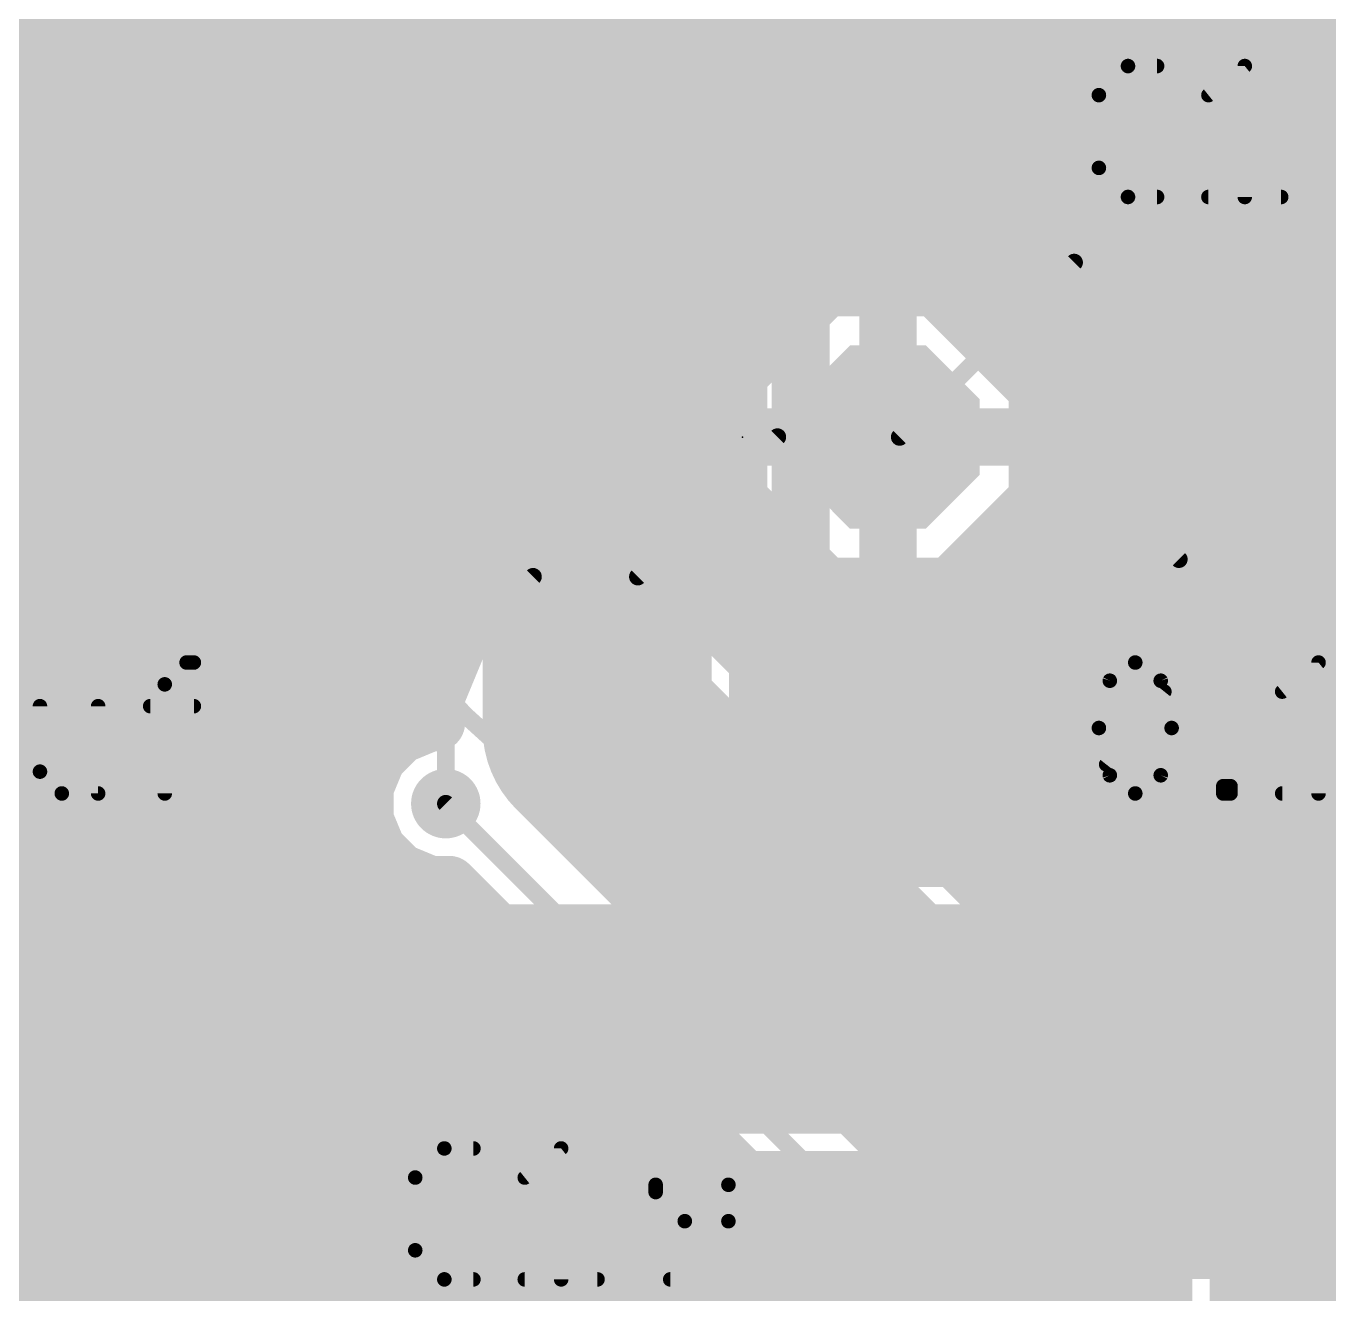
# Model space of a CAD drawing. Extents: x -50 to 50, y 0 to 88.
# Drawn here: x -13.88 to -2.5, y 61.1 to 72.17 of the extents above; entities that cross this region are included whole.
import ezdxf

# ---------------------------------------------------------------- set-up
doc = ezdxf.new("R2010")
doc.units = 0
for name, color, linetype in [('1', 12, 'CONTINUOUS'), ('16', 132, 'CONTINUOUS'), ('17', 110, 'CONTINUOUS'), ('18', 110, 'CONTINUOUS'), ('21', 253, 'CONTINUOUS'), ('23', 53, 'CONTINUOUS'), ('25', 253, 'CONTINUOUS'), ('27', 253, 'CONTINUOUS'), ('51', 253, 'CONTINUOUS')]:
    doc.layers.add(name, color=color, linetype=linetype)

# ---------------------------------------------------------------- blocks, each defined once
blk = doc.blocks.new('RECT')
blk.add_solid([(-0.5, -0.5), (0.5, -0.5), (-0.5, 0.5), (0.5, 0.5)])
blk = doc.blocks.new('ROUNDP')
at = {"const_width": 0.5}
blk.add_lwpolyline([(0, -0.25, 1), (0, 0.25, 1), (0, -0.25)], format="xyb", dxfattribs=at)
blk = doc.blocks.new('OCTAGONP')
at = {"const_width": 0.5}
blk.add_lwpolyline([(-0.25, -0.1036), (-0.25, 0.1036), (-0.1036, 0.25), (0.1036, 0.25), (0.25, 0.1036), (0.25, -0.1036), (0.1036, -0.25), (-0.1036, -0.25), (-0.25, -0.1036), (-0.25, 0.1036)], dxfattribs=at)
blk = doc.blocks.new('ROUNDV')
at = {"const_width": 0.5}
blk.add_lwpolyline([(0, -0.25, 1), (0, 0.25, 1), (0, -0.25)], format="xyb", dxfattribs=at)

msp = doc.modelspace()

# ---------------------------------------------------------------- linework, layer by layer
at = {"layer": '1'}
for points, const_width in [([(-4.7244, 70.104), (-4.7244, 79.5528)], 0.1524), ([(-10.2108, 76.8096), (-10.2108, 65.3796)], 0.1524), ([(-10.6894, 76.1151), (-10.6894, 65.8989)], 0.5), ([(-9.7322, 69.7211), (-9.7322, 76.1151)], 0.5), ([(-20.1876, 72), (-10.6894, 72)], 0.5), ([(-9.7322, 72), (4.9476, 72)], 0.5), ([(-20.1876, 71.5), (-10.6894, 71.5)], 0.5), ([(-9.7322, 71.5), (4.9476, 71.5)], 0.5), ([(-20.1876, 71), (-10.6894, 71)], 0.5), ([(-9.7322, 71), (4.9476, 71)], 0.5), ([(-20.1876, 70.5), (-10.6894, 70.5)], 0.5), ([(-9.7322, 70.5), (4.9476, 70.5)], 0.5), ([(-20.1876, 70), (-10.6894, 70)], 0.5), ([(-9.7322, 70), (4.9476, 70)], 0.5), ([(-9.169, 69.9824), (-9.6844, 69.7689)], 0.5), ([(-8.611, 69.9824), (-9.169, 69.9824)], 0.5), ([(-8.0956, 69.7689), (-8.611, 69.9824)], 0.5), ([(-6.8902, 69.8841), (-7.6129, 69.1614)], 0.5), ([(-6.35, 69.8841), (-6.8902, 69.8841)], 0.5), ([(-5.8098, 69.8841), (-6.35, 69.8841)], 0.5), ([(-6.35, 69.8841), (-6.35, 68.58)], 0.5), ([(-6.35, 68.58), (-6.35, 69.8841)], 0.5), ([(-6.2484, 68.58), (-4.7244, 70.104)], 0.1524), ([(-5.0459, 69.1202), (-5.8098, 69.8841)], 0.5), ([(-9.6844, 69.7689), (-9.7322, 69.7211)], 0.5), ([(-7.7011, 69.3744), (-8.0956, 69.7689)], 0.5), ([(-18.1257, 69.5), (-10.6894, 69.5)], 0.5), ([(-7.8267, 69.5), (-7.2743, 69.5)], 0.5), ([(-6.35, 69.5), (-6.35, 69.5)], 0.5), ([(-5.4257, 69.5), (4.9476, 69.5)], 0.5), ([(-7.6129, 69.1614), (-7.7011, 69.3744)], 0.5), ([(-8.89, 68.58), (-8.89, 66.04)], 2), ([(-5.0459, 68.58), (-5.0459, 69.1202)], 0.5), ([(-17.7459, 69), (-10.6894, 69)], 0.5), ([(-6.35, 69), (-6.35, 69)], 0.5), ([(-5.0459, 69), (4.7867, 69)], 0.5), ([(-6.35, 67.2759), (-6.35, 68.58)], 0.5), ([(-6.35, 68.58), (-6.35, 68.58)], 0.5), ([(-6.35, 68.58), (-6.35, 67.2759)], 0.5), ([(-5.0459, 68.58), (-6.35, 68.58)], 0.5), ([(-6.35, 68.58), (-6.35, 68.58)], 0.5), ([(-6.35, 68.58), (-5.0459, 68.58)], 0.5), ([(-6.35, 68.58), (-6.35, 68.58)], 0.5), ([(-5.0459, 68.0398), (-5.0459, 68.58)], 0.5), ([(-17.7459, 68.5), (-10.6894, 68.5)], 0.5), ([(-6.35, 68.5), (-6.35, 68.5)], 0.5), ([(-5.0459, 68.5), (4.2867, 68.5)], 0.5), ([(-6.2484, 68.58), (-6.35, 68.58)], 0.1524), ([(-5.8098, 67.2759), (-5.0459, 68.0398)], 0.5), ([(-17.7857, 68), (-10.6894, 68)], 0.5), ([(-6.35, 68), (-6.35, 68)], 0.5), ([(-5.0857, 68), (3.7867, 68)], 0.5), ([(-7.4876, 65.761), (-7.4876, 67.8733)], 0.5), ([(-7.4876, 67.8733), (-6.8902, 67.2759)], 0.5), ([(-18.2857, 67.5), (-10.6894, 67.5)], 0.5), ([(-7.4876, 67.5), (-7.1143, 67.5)], 0.5), ([(-6.35, 67.5), (-6.35, 67.5)], 0.5), ([(-5.5857, 67.5), (3.2867, 67.5)], 0.5), ([(-6.8902, 67.2759), (-6.35, 67.2759)], 0.5), ([(-6.35, 67.2759), (-5.8098, 67.2759)], 0.5), ([(-20.1876, 67), (-10.6894, 67)], 0.5), ([(-7.4876, 67), (2.7867, 67)], 0.5), ([(-20.1876, 66.5), (-10.6894, 66.5)], 0.5), ([(-7.4876, 66.5), (2.2867, 66.5)], 0.5), ([(-20.1876, 66), (-10.6894, 66)], 0.5), ([(-7.4876, 66), (1.7867, 66)], 0.5), ([(-10.6894, 65.8989), (-10.809, 65.7793)], 0.5), ([(-10.809, 65.7793), (-10.9164, 65.52)], 0.5), ([(-7.7011, 65.2456), (-7.4876, 65.761)], 0.5), ([(-20.1876, 65.5), (-10.9164, 65.5)], 0.5), ([(-10.9164, 65.52), (-10.9164, 65.2392)], 0.5), ([(-7.5957, 65.5), (1.2867, 65.5)], 0.5), ([(-10.9164, 65.2392), (-10.809, 64.9799)], 0.5), ([(-8.0443, 64.9024), (-7.7011, 65.2456)], 0.5), ([(-20.1876, 65), (-10.8173, 65)], 0.5), ([(-10.809, 64.9799), (-10.7315, 64.9024)], 0.5), ([(-7.9467, 65), (0.7867, 65)], 0.5), ([(-12.979, 64.9024), (-13.4944, 64.6889)], 0.5), ([(-10.7315, 64.9024), (-12.979, 64.9024)], 0.5), ([(0.6891, 64.9024), (-8.0443, 64.9024)], 0.5), ([(-13.4944, 64.6889), (-17.78, 60.4033)], 0.5), ([(-20.1876, 64.5), (-13.6833, 64.5)], 0.5), ([(-12.7, 63.5), (-17.78, 58.42)], 2), ([(-2.54, 63.5), (-12.7, 63.5)], 2), ([(1.27, 63.5), (-2.54, 63.5)], 2), ([(-2.54, 58.42), (-2.54, 63.5)], 2), ([(-16.1076, 58.1091), (-12.1191, 62.0976)], 0.5), ([(-12.1191, 62.0976), (-3.9424, 62.0976)], 0.5), ([(-3.9424, 62.0976), (-3.9424, 59.3827)], 0.5), ([(-12.2167, 62), (-3.9424, 62)], 0.5), ([(-12.7167, 61.5), (-3.9424, 61.5)], 0.5), ([(-13.2167, 61), (-3.9424, 61)], 0.5)]:
    msp.add_lwpolyline(points, dxfattribs=dict(at, const_width=const_width))
for points, const_width in [([(-10.6894, 71.875, 1), (-10.6894, 72.125)], 0.25), ([(-9.7322, 72.125, 1), (-9.7322, 71.875)], 0.25), ([(-10.6894, 71.375, 1), (-10.6894, 71.625)], 0.25), ([(-9.7322, 71.625, 1), (-9.7322, 71.375)], 0.25), ([(-10.6894, 70.875, 1), (-10.6894, 71.125)], 0.25), ([(-9.7322, 71.125, 1), (-9.7322, 70.875)], 0.25), ([(-10.6894, 70.375, 1), (-10.6894, 70.625)], 0.25), ([(-9.7322, 70.625, 1), (-9.7322, 70.375)], 0.25), ([(-10.6894, 69.875, 1), (-10.6894, 70.125)], 0.25), ([(-9.7322, 70.125, 1), (-9.7322, 69.875)], 0.25), ([(-9.169, 70.1074, 1), (-9.169, 69.8574)], 0.25), ([(-9.1211, 69.8669, 1), (-9.2168, 70.0979)], 0.25), ([(-8.5632, 70.0979, 1), (-8.6589, 69.8669)], 0.25), ([(-8.611, 69.8574, 1), (-8.611, 70.1074)], 0.25), ([(-6.8902, 70.0091, 1), (-6.8902, 69.7591)], 0.25), ([(-6.8018, 69.7957, 1), (-6.9786, 69.9725)], 0.25), ([(-6.35, 70.0091, 1), (-6.35, 69.7591)], 0.25), ([(-6.225, 69.8841, 1), (-6.475, 69.8841)], 0.25), ([(-6.225, 69.8841, 1), (-6.475, 69.8841)], 0.25), ([(-6.35, 69.7591, 1), (-6.35, 70.0091)], 0.25), ([(-5.7214, 69.9725, 1), (-5.8982, 69.7957)], 0.25), ([(-5.8098, 69.7591, 1), (-5.8098, 70.0091)], 0.25), ([(-4.7625, 70.104, 1), (-4.6863, 70.104)], 0.0762), ([(-4.6975, 70.0771, 1), (-4.7513, 70.1309)], 0.0762), ([(-9.7322, 69.8844, 1), (-9.6366, 69.6534)], 0.25), ([(-9.596, 69.6805, 1), (-9.7728, 69.8573)], 0.25), ([(-8.0072, 69.8573, 1), (-8.184, 69.6805)], 0.25), ([(-8.1434, 69.6534, 1), (-8.0478, 69.8844)], 0.25), ([(-9.8206, 69.8095, 1), (-9.6438, 69.6327)], 0.25), ([(-9.8572, 69.7211, 1), (-9.6072, 69.7211)], 0.25), ([(-10.6894, 69.375, 1), (-10.6894, 69.625)], 0.25), ([(-7.8267, 69.625, 1), (-7.8267, 69.375)], 0.25), ([(-7.2743, 69.375, 1), (-7.2743, 69.625)], 0.25), ([(-6.35, 69.625, 1), (-6.35, 69.375)], 0.25), ([(-6.35, 69.375, 1), (-6.35, 69.625)], 0.25), ([(-5.4257, 69.625, 1), (-5.4257, 69.375)], 0.25), ([(-7.5856, 69.4222, 1), (-7.8166, 69.3266)], 0.25), ([(-8.39, 68.58, 1), (-9.39, 68.58)], 1), ([(-7.7895, 69.286, 1), (-7.6127, 69.4628)], 0.25), ([(-7.7013, 69.2498, 1), (-7.5245, 69.073)], 0.25), ([(-7.7284, 69.1136, 1), (-7.4974, 69.2092)], 0.25), ([(-4.9209, 69.1202, 1), (-5.1709, 69.1202)], 0.25), ([(-5.1343, 69.0318, 1), (-4.9575, 69.2086)], 0.25), ([(-10.6894, 68.875, 1), (-10.6894, 69.125)], 0.25), ([(-6.35, 69.125, 1), (-6.35, 68.875)], 0.25), ([(-6.35, 68.875, 1), (-6.35, 69.125)], 0.25), ([(-5.0459, 69.125, 1), (-5.0459, 68.875)], 0.25), ([(-6.225, 68.58, 1), (-6.475, 68.58)], 0.25), ([(-6.35, 68.705, 1), (-6.35, 68.455)], 0.25), ([(-6.225, 68.58, 1), (-6.475, 68.58)], 0.25), ([(-6.35, 68.705, 1), (-6.35, 68.455)], 0.25), ([(-6.225, 68.58, 1), (-6.475, 68.58)], 0.25), ([(-6.35, 68.705, 1), (-6.35, 68.455)], 0.25), ([(-6.35, 68.705, 1), (-6.35, 68.455)], 0.25), ([(-6.35, 68.455, 1), (-6.35, 68.705)], 0.25), ([(-6.35, 68.455, 1), (-6.35, 68.705)], 0.25), ([(-4.9209, 68.58, 1), (-5.1709, 68.58)], 0.25), ([(-5.0459, 68.455, 1), (-5.0459, 68.705)], 0.25), ([(-5.0459, 68.455, 1), (-5.0459, 68.705)], 0.25), ([(-10.6894, 68.375, 1), (-10.6894, 68.625)], 0.25), ([(-6.35, 68.625, 1), (-6.35, 68.375)], 0.25), ([(-6.35, 68.375, 1), (-6.35, 68.625)], 0.25), ([(-5.0459, 68.625, 1), (-5.0459, 68.375)], 0.25), ([(-6.475, 68.58, 1), (-6.225, 68.58)], 0.25), ([(-6.475, 68.58, 1), (-6.225, 68.58)], 0.25), ([(-6.475, 68.58, 1), (-6.225, 68.58)], 0.25), ([(-6.35, 68.6181, 1), (-6.35, 68.5419)], 0.0762), ([(-6.2753, 68.6069, 1), (-6.2215, 68.5531)], 0.0762), ([(-6.2484, 68.5419, 1), (-6.2484, 68.6181)], 0.0762), ([(-5.1709, 68.58, 1), (-4.9209, 68.58)], 0.25), ([(-4.9575, 67.9514, 1), (-5.1343, 68.1282)], 0.25), ([(-10.6894, 67.875, 1), (-10.6894, 68.125)], 0.25), ([(-6.35, 68.125, 1), (-6.35, 67.875)], 0.25), ([(-6.35, 67.875, 1), (-6.35, 68.125)], 0.25), ([(-5.0857, 68.125, 1), (-5.0857, 67.875)], 0.25), ([(-5.1709, 68.0398, 1), (-4.9209, 68.0398)], 0.25), ([(-7.3626, 67.8733, 1), (-7.6126, 67.8733)], 0.25), ([(-7.3992, 67.9617, 1), (-7.576, 67.7849)], 0.25), ([(-10.6894, 67.375, 1), (-10.6894, 67.625)], 0.25), ([(-7.4876, 67.625, 1), (-7.4876, 67.375)], 0.25), ([(-7.1143, 67.375, 1), (-7.1143, 67.625)], 0.25), ([(-6.35, 67.625, 1), (-6.35, 67.375)], 0.25), ([(-6.35, 67.375, 1), (-6.35, 67.625)], 0.25), ([(-5.5857, 67.625, 1), (-5.5857, 67.375)], 0.25), ([(-6.8902, 67.4009, 1), (-6.8902, 67.1509)], 0.25), ([(-6.9786, 67.1875, 1), (-6.8018, 67.3643)], 0.25), ([(-6.35, 67.4009, 1), (-6.35, 67.1509)], 0.25), ([(-6.35, 67.1509, 1), (-6.35, 67.4009)], 0.25), ([(-5.8982, 67.3643, 1), (-5.7214, 67.1875)], 0.25), ([(-5.8098, 67.1509, 1), (-5.8098, 67.4009)], 0.25), ([(-6.475, 67.2759, 1), (-6.225, 67.2759)], 0.25), ([(-6.475, 67.2759, 1), (-6.225, 67.2759)], 0.25), ([(-10.6894, 66.875, 1), (-10.6894, 67.125)], 0.25), ([(-7.4876, 67.125, 1), (-7.4876, 66.875)], 0.25), ([(-10.6894, 66.375, 1), (-10.6894, 66.625)], 0.25), ([(-7.4876, 66.625, 1), (-7.4876, 66.375)], 0.25), ([(-9.39, 66.04, 1), (-8.39, 66.04)], 1), ([(-10.6894, 65.875, 1), (-10.6894, 66.125)], 0.25), ([(-7.4876, 66.125, 1), (-7.4876, 65.875)], 0.25), ([(-10.601, 65.8105, 1), (-10.7778, 65.9873)], 0.25), ([(-10.8974, 65.8677, 1), (-10.7206, 65.6909)], 0.25), ([(-10.6935, 65.7315, 1), (-10.9245, 65.8271)], 0.25), ([(-10.8144, 65.8989, 1), (-10.5644, 65.8989)], 0.25), ([(-7.3721, 65.7132, 1), (-7.6031, 65.8089)], 0.25), ([(-7.6126, 65.761, 1), (-7.3626, 65.761)], 0.25), ([(-10.7914, 65.52, 1), (-11.0414, 65.52)], 0.25), ([(-10.9164, 65.375, 1), (-10.9164, 65.625)], 0.25), ([(-7.5957, 65.625, 1), (-7.5957, 65.375)], 0.25), ([(-11.0319, 65.5678, 1), (-10.8009, 65.4721)], 0.25), ([(-10.8009, 65.2871, 1), (-11.0319, 65.1914)], 0.25), ([(-10.2489, 65.3796, 1), (-10.1727, 65.3796)], 0.0762), ([(-7.8166, 65.2934, 1), (-7.5856, 65.1978)], 0.25), ([(-7.6127, 65.1572, 1), (-7.7895, 65.334)], 0.25), ([(-11.0414, 65.2392, 1), (-10.7914, 65.2392)], 0.25), ([(-10.7206, 65.0683, 1), (-10.8974, 64.8915)], 0.25), ([(-10.8173, 64.875, 1), (-10.8173, 65.125)], 0.25), ([(-7.9467, 65.125, 1), (-7.9467, 64.875)], 0.25), ([(-12.979, 65.0274, 1), (-12.979, 64.7774)], 0.25), ([(-12.9311, 64.7869, 1), (-13.0268, 65.0179)], 0.25), ([(-10.9245, 64.9321, 1), (-10.6935, 65.0277)], 0.25), ([(-10.8198, 64.814, 1), (-10.6431, 64.9908)], 0.25), ([(-10.7315, 64.7774, 1), (-10.7315, 65.0274)], 0.25), ([(-8.0443, 65.0274, 1), (-8.0443, 64.7774)], 0.25), ([(-8.1327, 64.9908, 1), (-7.9559, 64.814)], 0.25), ([(-13.5422, 64.8044, 1), (-13.4466, 64.5734)], 0.25), ([(-13.406, 64.6005, 1), (-13.5828, 64.7773)], 0.25), ([(-13.6833, 64.375, 1), (-13.6833, 64.625)], 0.25), ([(-12.7, 64, 1), (-12.7, 63)], 1), ([(-12.3464, 63.1464, 1), (-13.0536, 63.8536)], 1), ([(-2.54, 64, 1), (-2.54, 63)], 1), ([(-2.04, 63.5, 1), (-3.04, 63.5)], 1), ([(-2.54, 63, 1), (-2.54, 64)], 1), ([(-12.1191, 62.2226, 1), (-12.1191, 61.9726)], 0.25), ([(-12.0307, 62.0092, 1), (-12.2075, 62.186)], 0.25), ([(-3.8174, 62.0976, 1), (-4.0674, 62.0976)], 0.25), ([(-3.9424, 61.9726, 1), (-3.9424, 62.2226)], 0.25), ([(-12.2167, 62.125, 1), (-12.2167, 61.875)], 0.25), ([(-3.9424, 61.875, 1), (-3.9424, 62.125)], 0.25), ([(-12.7167, 61.625, 1), (-12.7167, 61.375)], 0.25), ([(-3.9424, 61.375, 1), (-3.9424, 61.625)], 0.25), ([(-13.2167, 61.125, 1), (-13.2167, 60.875)], 0.25), ([(-3.9424, 60.875, 1), (-3.9424, 61.125)], 0.25)]:
    msp.add_lwpolyline(points, format="xyb", dxfattribs=dict(at, const_width=const_width))
at = {"layer": '16'}
for points, const_width in [([(-3.6118, 67.9918), (-12.096, 76.476)], 0.5), ([(-12.8016, 76.5048), (-3.81, 67.5132)], 0.1524), ([(-12.7728, 75.7992), (-6.8577, 69.8841)], 0.5), ([(-49.4738, 72), (-8.9736, 72)], 0.5), ([(-7.62, 72), (13.4292, 72)], 0.5), ([(-49.4738, 71.5), (-8.4736, 71.5)], 0.5), ([(-7.12, 71.5), (13.9292, 71.5)], 0.5), ([(-49.4738, 71), (-7.9736, 71)], 0.5), ([(-6.62, 71), (14.4292, 71)], 0.5), ([(-49.4738, 70.5), (-7.4736, 70.5)], 0.5), ([(-6.12, 70.5), (14.9292, 70.5)], 0.5), ([(-49.4738, 70), (-6.9736, 70)], 0.5), ([(-5.62, 70), (15.4292, 70)], 0.5), ([(-6.8902, 69.8841), (-7.6541, 69.1202)], 0.5), ([(-6.8577, 69.8841), (-6.8902, 69.8841)], 0.5), ([(-9.1292, 69.7825), (-9.5712, 69.5994)], 0.5), ([(-8.6508, 69.7825), (-9.1292, 69.7825)], 0.5), ([(-8.2088, 69.5994), (-8.6508, 69.7825)], 0.5), ([(-9.5712, 69.5994), (-9.9094, 69.2612)], 0.5), ([(-7.8706, 69.2612), (-8.2088, 69.5994)], 0.5), ([(-18.1257, 69.5), (-9.6706, 69.5)], 0.5), ([(-8.1094, 69.5), (-7.2743, 69.5)], 0.5), ([(-5.12, 69.5), (5.5694, 69.5)], 0.5), ([(-9.9094, 69.2612), (-10.0925, 68.8192)], 0.5), ([(-7.6875, 68.8192), (-7.8706, 69.2612)], 0.5), ([(-7.6541, 69.1202), (-7.6541, 68.58)], 0.5), ([(-17.7459, 69), (-10.0176, 69)], 0.5), ([(-7.7624, 69), (-7.6541, 69)], 0.5), ([(-4.62, 69), (5.2224, 69)], 0.5), ([(-10.0925, 68.8192), (-10.0925, 68.3408)], 0.5), ([(-7.6875, 68.3408), (-7.6875, 68.8192)], 0.5), ([(-7.6541, 68.58), (-6.35, 68.58)], 0.5), ([(-6.35, 68.58), (-7.6541, 68.58)], 0.5), ([(-7.6541, 68.58), (-7.6541, 68.0398)], 0.5), ([(-6.35, 68.58), (-6.35, 68.58)], 0.5), ([(-6.35, 67.2759), (-6.35, 68.58)], 0.5), ([(-6.35, 68.58), (-6.35, 68.58)], 0.5), ([(-6.35, 68.58), (-6.35, 67.2759)], 0.5), ([(-17.7459, 68.5), (-10.0925, 68.5)], 0.5), ([(-7.6875, 68.5), (-7.6541, 68.5)], 0.5), ([(-6.35, 68.5), (-6.35, 68.5)], 0.5), ([(-4.12, 68.5), (5.1475, 68.5)], 0.5), ([(-8.5344, 67.3608), (-7.3152, 68.58)], 0.1524), ([(-7.3152, 68.58), (-6.35, 68.58)], 0.1524), ([(-10.0925, 68.3408), (-9.9094, 67.8988)], 0.5), ([(-7.8706, 67.8988), (-7.6875, 68.3408)], 0.5), ([(-7.6541, 68.0398), (-6.8902, 67.2759)], 0.5), ([(-5.8098, 67.2759), (-5.0459, 68.0398)], 0.5), ([(-5.0459, 68.0398), (-5.0459, 68.0723)], 0.5), ([(-5.0459, 68.0723), (-4.0082, 67.0346)], 0.5), ([(-17.7857, 68), (-9.9513, 68)], 0.5), ([(-9.9094, 67.8988), (-9.5712, 67.5606)], 0.5), ([(-8.2088, 67.5606), (-7.8706, 67.8988)], 0.5), ([(-7.8287, 68), (-7.6143, 68)], 0.5), ([(-6.35, 68), (-6.35, 68)], 0.5), ([(-5.0857, 68), (-4.9736, 68)], 0.5), ([(-3.62, 68), (5.2887, 68)], 0.5), ([(5.2921, 67.9918), (-3.6118, 67.9918)], 0.5), ([(-9.5712, 67.5606), (-9.2274, 67.4182)], 0.5), ([(-8.5526, 67.4182), (-8.2088, 67.5606)], 0.5), ([(-18.2857, 67.5), (-9.4249, 67.5)], 0.5), ([(-8.3551, 67.5), (-7.1143, 67.5)], 0.5), ([(-6.35, 67.5), (-6.35, 67.5)], 0.5), ([(-5.5857, 67.5), (-4.4736, 67.5)], 0.5), ([(-9.2274, 67.4182), (-9.6844, 67.2289)], 0.5), ([(-8.0956, 67.2289), (-8.5526, 67.4182)], 0.5), ([(-3.81, 67.5132), (6.7056, 67.5132)], 0.1524), ([(-9.6844, 67.2289), (-10.0789, 66.8344)], 0.5), ([(-4.4991, 63.6324), (-8.0956, 67.2289)], 0.5), ([(-6.8902, 67.2759), (-6.35, 67.2759)], 0.5), ([(-6.35, 67.2759), (-5.8098, 67.2759)], 0.5), ([(-15.5448, 61.2648), (-9.4488, 67.3608)], 0.1524), ([(-9.4488, 67.3608), (-8.5344, 67.3608)], 0.1524), ([(-49.4738, 67), (-9.9133, 67)], 0.5), ([(-7.8667, 67), (6.542, 67)], 0.5), ([(-4.0082, 67.0346), (6.5074, 67.0346)], 0.5), ([(-10.0789, 66.8344), (-10.2924, 66.319)], 0.5), ([(-8.89, 66.04), (-5.08, 62.23)], 2), ([(-49.4738, 66.5), (-10.2174, 66.5)], 0.5), ([(-7.3667, 66.5), (7.042, 66.5)], 0.5), ([(-10.2924, 66.319), (-10.2924, 66.0852)], 0.5), ([(-10.3512, 66.0852), (-10.6105, 65.9778)], 0.5), ([(-10.2924, 66.0852), (-10.3512, 66.0852)], 0.5), ([(-23.7558, 66), (-10.5568, 66)], 0.5), ([(-10.6105, 65.9778), (-10.809, 65.7793)], 0.5), ([(-6.8667, 66), (7.542, 66)], 0.5), ([(-10.809, 65.7793), (-10.9164, 65.52)], 0.5), ([(-23.4738, 65.5), (-10.9164, 65.5)], 0.5), ([(-10.9164, 65.52), (-10.9164, 65.2392)], 0.5), ([(-6.3667, 65.5), (8.042, 65.5)], 0.5), ([(-10.9164, 65.2392), (-10.809, 64.9799)], 0.5), ([(-10.2108, 65.3796), (-5.7912, 60.96)], 0.1524), ([(-23.4738, 65), (-10.8173, 65)], 0.5), ([(-10.809, 64.9799), (-10.6105, 64.7814)], 0.5), ([(-5.8667, 65), (8.542, 65)], 0.5), ([(-10.6105, 64.7814), (-10.3512, 64.674)], 0.5), ([(-10.3512, 64.674), (-10.182, 64.674)], 0.5), ([(-10.182, 64.674), (-5.9894, 60.4814)], 0.5), ([(-23.4738, 64.5), (-10.008, 64.5)], 0.5), ([(-5.3667, 64.5), (9.042, 64.5)], 0.5), ([(-23.4738, 64), (-9.508, 64)], 0.5), ([(-4.8667, 64), (9.542, 64)], 0.5), ([(9.9096, 63.6324), (-4.4991, 63.6324)], 0.5), ([(-23.4738, 63.5), (-9.008, 63.5)], 0.5), ([(-23.4738, 63), (-8.508, 63)], 0.5), ([(10.16, 62.23), (-5.08, 62.23)], 2), ([(-23.4738, 62.5), (-8.008, 62.5)], 0.5), ([(-23.4738, 62), (-7.508, 62)], 0.5), ([(-23.4738, 61.5), (-7.008, 61.5)], 0.5), ([(-23.4738, 61), (-6.508, 61)], 0.5)]:
    msp.add_lwpolyline(points, dxfattribs=dict(at, const_width=const_width))
for points, const_width in [([(-8.9736, 71.875, 1), (-8.9736, 72.125)], 0.25), ([(-7.62, 72.125, 1), (-7.62, 71.875)], 0.25), ([(-8.4736, 71.375, 1), (-8.4736, 71.625)], 0.25), ([(-7.12, 71.625, 1), (-7.12, 71.375)], 0.25), ([(-7.9736, 70.875, 1), (-7.9736, 71.125)], 0.25), ([(-6.62, 71.125, 1), (-6.62, 70.875)], 0.25), ([(-7.4736, 70.375, 1), (-7.4736, 70.625)], 0.25), ([(-6.12, 70.625, 1), (-6.12, 70.375)], 0.25), ([(-6.9736, 69.875, 1), (-6.9736, 70.125)], 0.25), ([(-5.62, 70.125, 1), (-5.62, 69.875)], 0.25), ([(-6.8902, 70.0091, 1), (-6.8902, 69.7591)], 0.25), ([(-6.8018, 69.7957, 1), (-6.9786, 69.9725)], 0.25), ([(-6.9461, 69.7957, 1), (-6.7693, 69.9725)], 0.25), ([(-6.8577, 69.7591, 1), (-6.8577, 70.0091)], 0.25), ([(-9.1292, 69.9075, 1), (-9.1292, 69.6575)], 0.25), ([(-9.0814, 69.667, 1), (-9.177, 69.898)], 0.25), ([(-8.603, 69.898, 1), (-8.6986, 69.667)], 0.25), ([(-8.6508, 69.6575, 1), (-8.6508, 69.9075)], 0.25), ([(-9.4828, 69.511, 1), (-9.6595, 69.6878)], 0.25), ([(-8.1204, 69.6878, 1), (-8.2972, 69.511)], 0.25), ([(-9.619, 69.7149, 1), (-9.5233, 69.4839)], 0.25), ([(-9.6706, 69.375, 1), (-9.6706, 69.625)], 0.25), ([(-8.2567, 69.4839, 1), (-8.161, 69.7149)], 0.25), ([(-8.1094, 69.625, 1), (-8.1094, 69.375)], 0.25), ([(-7.2743, 69.375, 1), (-7.2743, 69.625)], 0.25), ([(-5.12, 69.625, 1), (-5.12, 69.375)], 0.25), ([(-9.7939, 69.2133, 1), (-10.0249, 69.309)], 0.25), ([(-7.7551, 69.309, 1), (-7.9861, 69.2133)], 0.25), ([(-9.9978, 69.3495, 1), (-9.821, 69.1728)], 0.25), ([(-7.959, 69.1728, 1), (-7.7822, 69.3495)], 0.25), ([(-7.5291, 69.1202, 1), (-7.7791, 69.1202)], 0.25), ([(-7.7425, 69.2086, 1), (-7.5657, 69.0318)], 0.25), ([(-10.0176, 68.875, 1), (-10.0176, 69.125)], 0.25), ([(-7.7624, 69.125, 1), (-7.7624, 68.875)], 0.25), ([(-7.6541, 68.875, 1), (-7.6541, 69.125)], 0.25), ([(-4.62, 69.125, 1), (-4.62, 68.875)], 0.25), ([(-9.9675, 68.8192, 1), (-10.2175, 68.8192)], 0.25), ([(-7.5625, 68.8192, 1), (-7.8125, 68.8192)], 0.25), ([(-10.208, 68.867, 1), (-9.977, 68.7714)], 0.25), ([(-7.803, 68.7714, 1), (-7.572, 68.867)], 0.25), ([(-7.6541, 68.705, 1), (-7.6541, 68.455)], 0.25), ([(-7.6541, 68.705, 1), (-7.6541, 68.455)], 0.25), ([(-7.5291, 68.58, 1), (-7.7791, 68.58)], 0.25), ([(-6.225, 68.58, 1), (-6.475, 68.58)], 0.25), ([(-6.225, 68.58, 1), (-6.475, 68.58)], 0.25), ([(-6.35, 68.705, 1), (-6.35, 68.455)], 0.25), ([(-6.225, 68.58, 1), (-6.475, 68.58)], 0.25), ([(-6.35, 68.455, 1), (-6.35, 68.705)], 0.25), ([(-6.35, 68.455, 1), (-6.35, 68.705)], 0.25), ([(-6.35, 68.455, 1), (-6.35, 68.705)], 0.25), ([(-10.0925, 68.375, 1), (-10.0925, 68.625)], 0.25), ([(-7.6875, 68.625, 1), (-7.6875, 68.375)], 0.25), ([(-7.6541, 68.375, 1), (-7.6541, 68.625)], 0.25), ([(-6.35, 68.625, 1), (-6.35, 68.375)], 0.25), ([(-6.35, 68.375, 1), (-6.35, 68.625)], 0.25), ([(-4.12, 68.625, 1), (-4.12, 68.375)], 0.25), ([(-7.7791, 68.58, 1), (-7.5291, 68.58)], 0.25), ([(-7.3152, 68.6181, 1), (-7.3152, 68.5419)], 0.0762), ([(-7.2883, 68.5531, 1), (-7.3421, 68.6069)], 0.0762), ([(-6.475, 68.58, 1), (-6.225, 68.58)], 0.25), ([(-6.35, 68.5419, 1), (-6.35, 68.6181)], 0.0762), ([(-9.977, 68.3886, 1), (-10.208, 68.293)], 0.25), ([(-7.572, 68.293, 1), (-7.803, 68.3886)], 0.25), ([(-10.2175, 68.3408, 1), (-9.9675, 68.3408)], 0.25), ([(-7.8125, 68.3408, 1), (-7.5625, 68.3408)], 0.25), ([(-7.5657, 68.1282, 1), (-7.7425, 67.9514)], 0.25), ([(-4.9209, 68.0723, 1), (-5.1709, 68.0723)], 0.25), ([(-4.9575, 68.1607, 1), (-5.1343, 67.9839)], 0.25), ([(-4.9575, 67.9514, 1), (-5.1343, 68.1282)], 0.25), ([(-9.821, 67.9872, 1), (-9.9978, 67.8104)], 0.25), ([(-9.9513, 67.875, 1), (-9.9513, 68.125)], 0.25), ([(-7.7822, 67.8104, 1), (-7.959, 67.9872)], 0.25), ([(-7.8287, 68.125, 1), (-7.8287, 67.875)], 0.25), ([(-7.7791, 68.0398, 1), (-7.5291, 68.0398)], 0.25), ([(-7.6143, 67.875, 1), (-7.6143, 68.125)], 0.25), ([(-6.35, 68.125, 1), (-6.35, 67.875)], 0.25), ([(-6.35, 67.875, 1), (-6.35, 68.125)], 0.25), ([(-5.0857, 68.125, 1), (-5.0857, 67.875)], 0.25), ([(-5.1709, 68.0398, 1), (-4.9209, 68.0398)], 0.25), ([(-4.9736, 67.875, 1), (-4.9736, 68.125)], 0.25), ([(-3.62, 68.125, 1), (-3.62, 67.875)], 0.25), ([(-3.6118, 68.1168, 1), (-3.6118, 67.8668)], 0.25), ([(-3.7001, 67.9034, 1), (-3.5234, 68.0802)], 0.25), ([(-10.0249, 67.851, 1), (-9.7939, 67.9467)], 0.25), ([(-7.9861, 67.9467, 1), (-7.7551, 67.851)], 0.25), ([(-9.5233, 67.6761, 1), (-9.619, 67.4451)], 0.25), ([(-8.161, 67.4451, 1), (-8.2567, 67.6761)], 0.25), ([(-9.6595, 67.4722, 1), (-9.4828, 67.649)], 0.25), ([(-9.4249, 67.375, 1), (-9.4249, 67.625)], 0.25), ([(-8.3551, 67.625, 1), (-8.3551, 67.375)], 0.25), ([(-8.2972, 67.649, 1), (-8.1204, 67.4722)], 0.25), ([(-7.1143, 67.375, 1), (-7.1143, 67.625)], 0.25), ([(-6.35, 67.625, 1), (-6.35, 67.375)], 0.25), ([(-6.35, 67.375, 1), (-6.35, 67.625)], 0.25), ([(-5.5857, 67.625, 1), (-5.5857, 67.375)], 0.25), ([(-4.4736, 67.375, 1), (-4.4736, 67.625)], 0.25), ([(-9.1796, 67.3027, 1), (-9.2752, 67.5337)], 0.25), ([(-9.2752, 67.3027, 1), (-9.1796, 67.5337)], 0.25), ([(-8.5048, 67.5337, 1), (-8.6004, 67.3027)], 0.25), ([(-8.6004, 67.5337, 1), (-8.5048, 67.3027)], 0.25), ([(-3.81, 67.5513, 1), (-3.81, 67.4751)], 0.0762), ([(-3.8369, 67.4863, 1), (-3.7831, 67.5401)], 0.0762), ([(-9.7322, 67.3444, 1), (-9.6366, 67.1134)], 0.25), ([(-9.596, 67.1405, 1), (-9.7728, 67.3173)], 0.25), ([(-8.0072, 67.3173, 1), (-8.184, 67.1405)], 0.25), ([(-8.1434, 67.1134, 1), (-8.0478, 67.3444)], 0.25), ([(-6.8902, 67.4009, 1), (-6.8902, 67.1509)], 0.25), ([(-6.9786, 67.1875, 1), (-6.8018, 67.3643)], 0.25), ([(-6.35, 67.4009, 1), (-6.35, 67.1509)], 0.25), ([(-6.35, 67.1509, 1), (-6.35, 67.4009)], 0.25), ([(-5.8982, 67.3643, 1), (-5.7214, 67.1875)], 0.25), ([(-5.8098, 67.1509, 1), (-5.8098, 67.4009)], 0.25), ([(-9.4488, 67.3989, 1), (-9.4488, 67.3227)], 0.0762), ([(-9.4219, 67.3339, 1), (-9.4757, 67.3877)], 0.0762), ([(-8.5613, 67.3877, 1), (-8.5075, 67.3339)], 0.0762), ([(-8.5344, 67.3227, 1), (-8.5344, 67.3989)], 0.0762), ([(-6.475, 67.2759, 1), (-6.225, 67.2759)], 0.25), ([(-6.475, 67.2759, 1), (-6.225, 67.2759)], 0.25), ([(-9.9133, 66.875, 1), (-9.9133, 67.125)], 0.25), ([(-7.8667, 67.125, 1), (-7.8667, 66.875)], 0.25), ([(-4.0082, 67.1596, 1), (-4.0082, 66.9096)], 0.25), ([(-4.0966, 66.9462, 1), (-3.9199, 67.123)], 0.25), ([(-10.1673, 66.9228, 1), (-9.9905, 66.746)], 0.25), ([(-9.9634, 66.7866, 1), (-10.1944, 66.8822)], 0.25), ([(-8.5364, 66.3936, 1), (-9.2436, 65.6864)], 1), ([(-10.2174, 66.375, 1), (-10.2174, 66.625)], 0.25), ([(-7.3667, 66.625, 1), (-7.3667, 66.375)], 0.25), ([(-10.1674, 66.319, 1), (-10.4174, 66.319)], 0.25), ([(-10.4079, 66.3668, 1), (-10.1769, 66.2711)], 0.25), ([(-10.3512, 66.2102, 1), (-10.3512, 65.9602)], 0.25), ([(-10.3033, 65.9697, 1), (-10.399, 66.2007)], 0.25), ([(-10.2924, 65.9602, 1), (-10.2924, 66.2102)], 0.25), ([(-10.6583, 66.0933, 1), (-10.5627, 65.8623)], 0.25), ([(-10.5221, 65.8894, 1), (-10.6989, 66.0662)], 0.25), ([(-10.5568, 65.875, 1), (-10.5568, 66.125)], 0.25), ([(-10.4174, 66.0852, 1), (-10.1674, 66.0852)], 0.25), ([(-6.8667, 66.125, 1), (-6.8667, 65.875)], 0.25), ([(-10.8974, 65.8677, 1), (-10.7206, 65.6909)], 0.25), ([(-10.6935, 65.7315, 1), (-10.9245, 65.8271)], 0.25), ([(-10.7914, 65.52, 1), (-11.0414, 65.52)], 0.25), ([(-10.9164, 65.375, 1), (-10.9164, 65.625)], 0.25), ([(-6.3667, 65.625, 1), (-6.3667, 65.375)], 0.25), ([(-11.0319, 65.5678, 1), (-10.8009, 65.4721)], 0.25), ([(-10.8009, 65.2871, 1), (-11.0319, 65.1914)], 0.25), ([(-10.1839, 65.4065, 1), (-10.2377, 65.3527)], 0.0762), ([(-11.0414, 65.2392, 1), (-10.7914, 65.2392)], 0.25), ([(-10.7206, 65.0683, 1), (-10.8974, 64.8915)], 0.25), ([(-10.8173, 64.875, 1), (-10.8173, 65.125)], 0.25), ([(-5.8667, 65.125, 1), (-5.8667, 64.875)], 0.25), ([(-10.9245, 64.9321, 1), (-10.6935, 65.0277)], 0.25), ([(-10.5627, 64.8969, 1), (-10.6583, 64.6659)], 0.25), ([(-10.6989, 64.693, 1), (-10.5221, 64.8698)], 0.25), ([(-10.3512, 64.799, 1), (-10.3512, 64.549)], 0.25), ([(-10.399, 64.5585, 1), (-10.3033, 64.7895)], 0.25), ([(-10.0937, 64.7624, 1), (-10.2704, 64.5856)], 0.25), ([(-10.182, 64.549, 1), (-10.182, 64.799)], 0.25), ([(-10.008, 64.375, 1), (-10.008, 64.625)], 0.25), ([(-5.3667, 64.625, 1), (-5.3667, 64.375)], 0.25), ([(-9.508, 63.875, 1), (-9.508, 64.125)], 0.25), ([(-4.8667, 64.125, 1), (-4.8667, 63.875)], 0.25), ([(-4.4991, 63.7574, 1), (-4.4991, 63.5074)], 0.25), ([(-4.5875, 63.544, 1), (-4.4107, 63.7208)], 0.25), ([(-9.008, 63.375, 1), (-9.008, 63.625)], 0.25), ([(-8.508, 62.875, 1), (-8.508, 63.125)], 0.25), ([(-5.08, 62.73, 1), (-5.08, 61.73)], 1), ([(-5.4336, 61.8764, 1), (-4.7264, 62.5836)], 1), ([(-8.008, 62.375, 1), (-8.008, 62.625)], 0.25), ([(-7.508, 61.875, 1), (-7.508, 62.125)], 0.25), ([(-7.008, 61.375, 1), (-7.008, 61.625)], 0.25), ([(-6.508, 60.875, 1), (-6.508, 61.125)], 0.25)]:
    msp.add_lwpolyline(points, format="xyb", dxfattribs=dict(at, const_width=const_width))
at = {"layer": '21'}
for points, const_width in [([(-7.62, 65.151, 1), (-7.62, 72.009, 1), (-7.62, 65.151)], 0.1524), ([(-10.2489, 68.961, 1), (-10.3251, 68.961)], 0.0762), ([(-10.668, 68.6181, 1), (-10.668, 68.5419)], 0.0762), ([(-9.906, 68.5419, 1), (-9.906, 68.6181)], 0.0762), ([(-10.3251, 68.199, 1), (-10.2489, 68.199)], 0.0762), ([(-15.24, 53.34, 1), (-15.24, 63.5, 1), (-15.24, 53.34)], 0.1524), ([(0, 53.34, 1), (0, 63.5, 1), (0, 53.34)], 0.1524)]:
    msp.add_lwpolyline(points, format="xyb", dxfattribs=dict(at, const_width=const_width))
at = {"layer": '21', "const_width": 0.1524}
for points in [[(-10.287, 68.199), (-10.287, 68.961)], [(-10.668, 68.58), (-9.906, 68.58)]]:
    msp.add_lwpolyline(points, dxfattribs=at)
at = {"layer": '23'}
msp.add_point((-7.62, 68.58), dxfattribs=at)
at = {"layer": '25'}
for points, const_width in [([(-4.2545, 71.8185, 0.4142), (-4.5085, 71.5645)], 0.127), ([(-4.2545, 71.8503, 1), (-4.2545, 71.7867)], 0.0635), ([(-4.2545, 71.7867, 1), (-4.2545, 71.8503)], 0.0635), ([(-4.0005, 71.7867, 1), (-4.0005, 71.8503)], 0.0635), ([(-3.203, 71.8185, 1), (-3.2665, 71.8185)], 0.0635), ([(-3.2149, 71.7937, 1), (-3.2546, 71.8433)], 0.0635), ([(-4.4768, 71.5645, 1), (-4.5403, 71.5645)], 0.0635), ([(-4.5403, 71.5645, 1), (-4.4768, 71.5645)], 0.0635), ([(-3.5721, 71.5893, 1), (-3.5324, 71.5397)], 0.0635), ([(-4.5085, 70.9295, 0.4142), (-4.2545, 70.6755)], 0.127), ([(-4.4768, 70.9295, 1), (-4.5403, 70.9295)], 0.0635), ([(-4.5403, 70.9295, 1), (-4.4768, 70.9295)], 0.0635), ([(-4.2545, 70.7073, 1), (-4.2545, 70.6437)], 0.0635), ([(-4.2545, 70.6437, 1), (-4.2545, 70.7073)], 0.0635), ([(-4.0005, 70.6437, 1), (-4.0005, 70.7073)], 0.0635), ([(-3.5523, 70.7073, 1), (-3.5523, 70.6437)], 0.0635), ([(-3.2665, 70.6755, 1), (-3.203, 70.6755)], 0.0635), ([(-2.9173, 70.6437, 1), (-2.9173, 70.7073)], 0.0635), ([(-10.2235, 62.3697, 0.4142), (-10.4775, 62.1157)], 0.127), ([(-10.2235, 62.4015, 1), (-10.2235, 62.3379)], 0.0635), ([(-10.2235, 62.3379, 1), (-10.2235, 62.4015)], 0.0635), ([(-9.9695, 62.3379, 1), (-9.9695, 62.4015)], 0.0635), ([(-9.172, 62.3697, 1), (-9.2355, 62.3697)], 0.0635), ([(-9.1839, 62.3449, 1), (-9.2236, 62.3945)], 0.0635), ([(-7.7433, 62.0522, 1), (-8.3783, 62.0522)], 0.127), ([(-10.4458, 62.1157, 1), (-10.5093, 62.1157)], 0.0635), ([(-10.5093, 62.1157, 1), (-10.4458, 62.1157)], 0.0635), ([(-9.5411, 62.1405, 1), (-9.5014, 62.0909)], 0.0635), ([(-8.3465, 62.0522, 1), (-8.41, 62.0522)], 0.0635), ([(-7.7115, 62.0522, 1), (-7.775, 62.0522)], 0.0635), ([(-8.41, 62.0522, 1), (-8.3465, 62.0522)], 0.0635), ([(-8.3783, 61.9887, 0.4142), (-8.1243, 61.7347)], 0.127), ([(-8.3465, 61.9887, 1), (-8.41, 61.9887)], 0.0635), ([(-8.41, 61.9887, 1), (-8.3465, 61.9887)], 0.0635), ([(-7.775, 62.0522, 1), (-7.7115, 62.0522)], 0.0635), ([(-8.2513, 61.2267, 0.4142), (-7.7433, 61.7347)], 0.127), ([(-8.1243, 61.7665, 1), (-8.1243, 61.703)], 0.0635), ([(-8.1243, 61.703, 1), (-8.1243, 61.7665)], 0.0635), ([(-7.7115, 61.7347, 1), (-7.775, 61.7347)], 0.0635), ([(-7.7433, 61.703, 1), (-7.7433, 61.7665)], 0.0635), ([(-7.775, 61.7347, 1), (-7.7115, 61.7347)], 0.0635), ([(-10.4458, 61.4807, 1), (-10.5093, 61.4807)], 0.0635), ([(-10.4775, 61.4807, 0.4142), (-10.2235, 61.2267)], 0.127), ([(-10.5093, 61.4807, 1), (-10.4458, 61.4807)], 0.0635), ([(-10.2235, 61.2585, 1), (-10.2235, 61.1949)], 0.0635), ([(-10.2235, 61.1949, 1), (-10.2235, 61.2585)], 0.0635), ([(-9.9695, 61.1949, 1), (-9.9695, 61.2585)], 0.0635), ([(-9.5213, 61.2585, 1), (-9.5213, 61.1949)], 0.0635), ([(-9.2355, 61.2267, 1), (-9.172, 61.2267)], 0.0635), ([(-8.8863, 61.1949, 1), (-8.8863, 61.2585)], 0.0635), ([(-8.2513, 61.2585, 1), (-8.2513, 61.1949)], 0.0635)]:
    msp.add_lwpolyline(points, format="xyb", dxfattribs=dict(at, const_width=const_width))
at = {"layer": '25', "const_width": 0.127}
for points in [[(-4.2545, 71.8185), (-4.0005, 71.8185)], [(-3.5523, 71.5645), (-3.2348, 71.8185)], [(-3.2348, 71.8185), (-3.2348, 70.6755)], [(-4.5085, 70.9295), (-4.5085, 71.5645)], [(-4.0005, 70.6755), (-4.2545, 70.6755)], [(-3.5523, 70.6755), (-2.9173, 70.6755)], [(-10.2235, 62.3697), (-9.9695, 62.3697)], [(-9.5213, 62.1157), (-9.2038, 62.3697)], [(-9.2038, 62.3697), (-9.2038, 61.2267)], [(-10.4775, 61.4807), (-10.4775, 62.1157)], [(-8.3783, 61.9887), (-8.3783, 62.0522)], [(-7.7433, 62.0522), (-7.7433, 61.7347)], [(-7.7433, 61.7347), (-8.1243, 61.7347)], [(-9.9695, 61.2267), (-10.2235, 61.2267)], [(-9.5213, 61.2267), (-8.8863, 61.2267)]]:
    msp.add_lwpolyline(points, dxfattribs=at)
at = {"layer": '27'}
for points, const_width in [([(-12.4739, 66.6115, 0.4142), (-12.6644, 66.421)], 0.127), ([(-12.4739, 66.6433, 1), (-12.4739, 66.5798)], 0.0635), ([(-12.4739, 66.5798, 1), (-12.4739, 66.6433)], 0.0635), ([(-12.4104, 66.5798, 1), (-12.4104, 66.6433)], 0.0635), ([(-4.191, 66.6115, 0.3205), (-4.4133, 66.4528)], 0.127), ([(-3.9688, 66.4528, 0.3205), (-4.191, 66.6115)], 0.127), ([(-4.191, 66.6433, 1), (-4.191, 66.5798)], 0.0635), ([(-4.191, 66.5798, 1), (-4.191, 66.6433)], 0.0635), ([(-2.5591, 66.6115, 1), (-2.6226, 66.6115)], 0.0635), ([(-2.571, 66.5867, 1), (-2.6106, 66.6363)], 0.0635), ([(-12.6327, 66.421, 1), (-12.6962, 66.421)], 0.0635), ([(-12.6962, 66.421, 1), (-12.6327, 66.421)], 0.0635), ([(-4.4133, 66.4528, 0.1139), (-4.5085, 66.04)], 0.127), ([(-4.4433, 66.463, 1), (-4.3832, 66.4425)], 0.0635), ([(-4.3847, 66.4388, 1), (-4.4418, 66.4667)], 0.0635), ([(-3.8735, 66.04, 0.1139), (-3.9688, 66.4528)], 0.127), ([(-3.9402, 66.4667, 1), (-3.9973, 66.4388)], 0.0635), ([(-3.9988, 66.4425, 1), (-3.9387, 66.463)], 0.0635), ([(-3.9122, 66.3377, 1), (-3.9618, 66.3773)], 0.0635), ([(-2.9281, 66.3823, 1), (-2.8885, 66.3327)], 0.0635), ([(-13.7224, 66.2305, 1), (-13.7859, 66.2305)], 0.0635), ([(-13.2143, 66.2305, 1), (-13.2779, 66.2305)], 0.0635), ([(-12.7914, 66.2623, 1), (-12.7914, 66.1988)], 0.0635), ([(-12.4104, 66.1988, 1), (-12.4104, 66.2623)], 0.0635), ([(-4.5085, 66.04, 0.1139), (-4.4133, 65.6273)], 0.127), ([(-4.4768, 66.04, 1), (-4.5402, 66.04)], 0.0635), ([(-3.9688, 65.6273, 0.1139), (-3.8735, 66.04)], 0.127), ([(-3.8418, 66.04, 1), (-3.9052, 66.04)], 0.0635), ([(-4.5402, 66.04, 1), (-4.4768, 66.04)], 0.0635), ([(-3.9052, 66.04, 1), (-3.8418, 66.04)], 0.0635), ([(-4.4698, 65.7423, 1), (-4.4202, 65.7027)], 0.0635), ([(-13.7541, 65.659, 0.4142), (-13.5636, 65.4685)], 0.127), ([(-13.7224, 65.659, 1), (-13.7859, 65.659)], 0.0635), ([(-13.7859, 65.659, 1), (-13.7224, 65.659)], 0.0635), ([(-4.4133, 65.6273, 0.3205), (-4.191, 65.4685)], 0.127), ([(-4.3832, 65.6375, 1), (-4.4433, 65.617)], 0.0635), ([(-4.4418, 65.6133, 1), (-4.3847, 65.6412)], 0.0635), ([(-4.191, 65.4685, 0.3205), (-3.9688, 65.6273)], 0.127), ([(-3.9973, 65.6412, 1), (-3.9402, 65.6133)], 0.0635), ([(-3.9387, 65.617, 1), (-3.9988, 65.6375)], 0.0635), ([(-13.5636, 65.5003, 1), (-13.5636, 65.4368)], 0.0635), ([(-13.5636, 65.4368, 1), (-13.5636, 65.5003)], 0.0635), ([(-13.2461, 65.4368, 1), (-13.2461, 65.5003)], 0.0635), ([(-4.191, 65.5003, 1), (-4.191, 65.4368)], 0.0635), ([(-4.191, 65.4368, 1), (-4.191, 65.5003)], 0.0635), ([(-3.3909, 65.532, 1), (-3.4544, 65.532)], 0.0635), ([(-3.4226, 65.5637, 1), (-3.4226, 65.5002)], 0.0635), ([(-3.4226, 65.5003, 1), (-3.4226, 65.4368)], 0.0635), ([(-3.3274, 65.532, 1), (-3.3909, 65.532)], 0.0635), ([(-3.3592, 65.5002, 1), (-3.3592, 65.5637)], 0.0635), ([(-3.3592, 65.4368, 1), (-3.3592, 65.5003)], 0.0635), ([(-2.9083, 65.5003, 1), (-2.9083, 65.4368)], 0.0635), ([(-13.2779, 65.4685, 1), (-13.2143, 65.4685)], 0.0635), ([(-12.6962, 65.4685, 1), (-12.6327, 65.4685)], 0.0635), ([(-3.4544, 65.4685, 1), (-3.3909, 65.4685)], 0.0635), ([(-3.3909, 65.4685, 1), (-3.3274, 65.4685)], 0.0635), ([(-2.6226, 65.4685, 1), (-2.5591, 65.4685)], 0.0635)]:
    msp.add_lwpolyline(points, format="xyb", dxfattribs=dict(at, const_width=const_width))
at = {"layer": '27', "const_width": 0.127}
for points in [[(-12.4739, 66.6115), (-12.4104, 66.6115)], [(-2.9083, 66.3575), (-2.5908, 66.6115)], [(-2.5908, 66.6115), (-2.5908, 65.4685)], [(-12.6644, 65.4685), (-12.6644, 66.421)], [(-4.445, 65.7225), (-3.937, 66.3575)], [(-13.7541, 66.2305), (-13.7541, 65.659)], [(-13.2461, 65.4685), (-13.2461, 66.2305)], [(-12.7914, 66.2305), (-12.4104, 66.2305)], [(-13.5636, 65.4685), (-13.2461, 65.4685)], [(-3.4226, 65.4685), (-3.4226, 65.532)], [(-3.4226, 65.532), (-3.3592, 65.532)], [(-3.3592, 65.4685), (-3.4226, 65.4685)], [(-3.3592, 65.532), (-3.3592, 65.4685)], [(-2.9083, 65.4685), (-2.2733, 65.4685)]]:
    msp.add_lwpolyline(points, dxfattribs=at)
at = {"layer": '51', "const_width": 0.1524}
for points in [[(-7.874, 69.85), (-8.382, 69.85)], [(-8.382, 69.85), (-8.382, 68.58)], [(-7.874, 67.31), (-7.874, 69.85)], [(-9.271, 68.58), (-8.382, 68.58)], [(-8.382, 68.58), (-8.382, 67.31)], [(-6.985, 68.58), (-5.969, 68.58)], [(-8.382, 67.31), (-7.874, 67.31)]]:
    msp.add_lwpolyline(points, dxfattribs=at)
at = {"layer": '51', "const_width": 0.0762}
for points in [[(-8.382, 69.8881, 1), (-8.382, 69.8119)], [(-8.3439, 69.85, 1), (-8.4201, 69.85)], [(-7.8359, 69.85, 1), (-7.9121, 69.85)], [(-7.874, 69.8119, 1), (-7.874, 69.8881)], [(-9.271, 68.6181, 1), (-9.271, 68.5419)], [(-8.3439, 68.58, 1), (-8.4201, 68.58)], [(-8.4201, 68.58, 1), (-8.3439, 68.58)], [(-8.382, 68.5419, 1), (-8.382, 68.6181)], [(-6.985, 68.6181, 1), (-6.985, 68.5419)], [(-5.969, 68.5419, 1), (-5.969, 68.6181)], [(-8.382, 67.3481, 1), (-8.382, 67.2719)], [(-8.4201, 67.31, 1), (-8.3439, 67.31)], [(-7.9121, 67.31, 1), (-7.8359, 67.31)], [(-7.874, 67.2719, 1), (-7.874, 67.3481)]]:
    msp.add_lwpolyline(points, format="xyb", dxfattribs=at)

# ---------------------------------------------------------------- block references
at = {"layer": '17', "xscale": 1.6002, "yscale": 1.6002}
for name, p in [('ROUNDP', (-8.89, 68.58)), ('ROUNDP', (-8.89, 68.58)), ('OCTAGONP', (-6.35, 68.58)), ('OCTAGONP', (-6.35, 68.58))]:
    msp.add_blockref(name, p, dxfattribs=at)
at = {"layer": '18'}
for p, xscale, yscale in [((-8.89, 66.04), 0.7564, 0.7564), ((-8.89, 66.04), 0.7564, 0.7564), ((-10.2108, 65.3796), 0.6064, 0.6064), ((-10.2108, 65.3796), 0.6064, 0.6064)]:
    msp.add_blockref('ROUNDV', p, dxfattribs=dict(at, xscale=xscale, yscale=yscale))
at = {"layer": '51', "xscale": 0.508, "yscale": 2.54}
msp.add_blockref('RECT', (-7.112, 68.58), dxfattribs=at)

doc.saveas('drawing.dxf')
